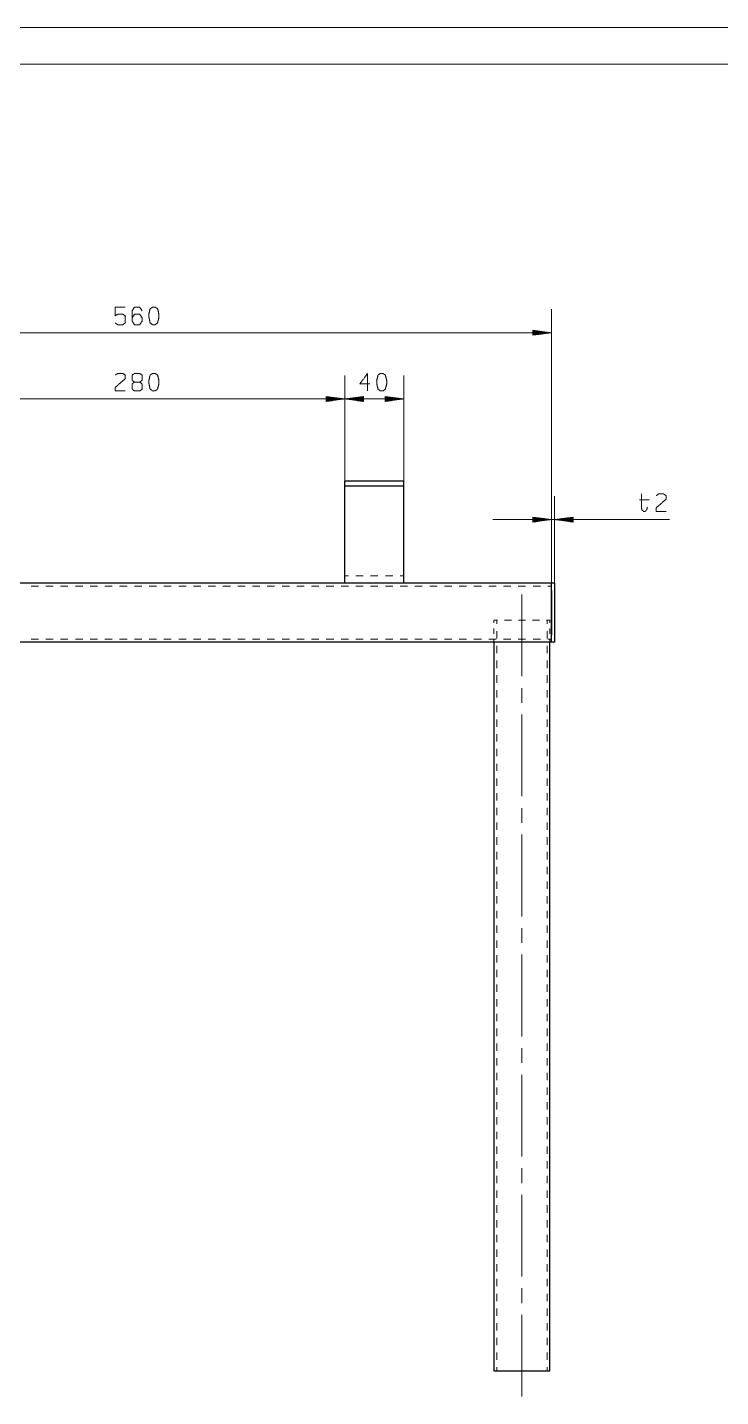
# Model space of a CAD drawing. Header units: millimetres. Extents: x 2210 to 79821, y -19430 to 2344.
# Drawn here: x 4015 to 4108.9, y 1604.4 to 1789.8 of the extents above; entities that cross this region are included whole.
import ezdxf

# ---------------------------------------------------------------- set-up
doc = ezdxf.new("R2010")
doc.units = ezdxf.units.MM
doc.layers.add('101', color=7, linetype='Continuous', true_color=0xffffff)

msp = doc.modelspace()

# ---------------------------------------------------------------- linework, layer by layer
at = {"layer": '101', "color": 133, "linetype": 'Continuous', "lineweight": 18}
for p, q in [((4320.27, 1789.82), (3900.27, 1789.82)), ((4315.27, 1784.82), (3925.27, 1784.82))]:
    msp.add_line(p, q, dxfattribs=at)
at = {"layer": '101', "color": 22, "linetype": 'Continuous', "lineweight": 18}
for p, q in [((4085.98, 1714.54), (4085.98, 1751.64)), ((4085.98, 1748.46), (3973.98, 1748.46)), ((4083.44, 1748.8), (4083.44, 1748.13)), ((4085.98, 1748.46), (4083.44, 1748.8)), ((4083.44, 1748.79), (4083.47, 1748.79)), ((4083.44, 1748.79), (4083.47, 1748.79)), ((4083.44, 1748.74), (4083.86, 1748.74)), ((4083.44, 1748.69), (4084.25, 1748.69)), ((4083.44, 1748.64), (4084.63, 1748.64)), ((4083.44, 1748.59), (4085.02, 1748.59)), ((4083.44, 1748.54), (4085.4, 1748.54)), ((4083.44, 1748.49), (4085.79, 1748.49)), ((4083.44, 1748.13), (4085.98, 1748.46)), ((4083.44, 1748.44), (4085.79, 1748.44)), ((4083.44, 1748.39), (4085.4, 1748.39)), ((4083.44, 1748.34), (4085.02, 1748.34)), ((4083.44, 1748.28), (4084.63, 1748.28)), ((4083.44, 1748.23), (4084.25, 1748.23)), ((4083.44, 1748.18), (4083.86, 1748.18)), ((4083.44, 1748.13), (4083.47, 1748.13)), ((4083.44, 1748.13), (4083.47, 1748.13)), ((4057.98, 1728.36), (4057.98, 1742.66)), ((4057.98, 1728.36), (4057.98, 1742.66)), ((4065.98, 1728.36), (4065.98, 1742.66)), ((4055.44, 1739.82), (4055.47, 1739.82)), ((4055.44, 1739.82), (4055.44, 1739.15)), ((4057.98, 1739.49), (4055.44, 1739.82)), ((4055.44, 1739.82), (4055.47, 1739.82)), ((4055.44, 1739.76), (4055.86, 1739.76)), ((4055.44, 1739.71), (4056.25, 1739.71)), ((4055.44, 1739.66), (4056.63, 1739.66)), ((4060.52, 1739.82), (4057.98, 1739.49)), ((4060.52, 1739.66), (4059.33, 1739.66)), ((4060.52, 1739.71), (4059.72, 1739.71)), ((4060.52, 1739.76), (4060.1, 1739.76)), ((4060.52, 1739.82), (4060.49, 1739.82)), ((4060.52, 1739.82), (4060.49, 1739.82)), ((4060.52, 1739.15), (4060.52, 1739.82)), ((4063.44, 1739.82), (4063.44, 1739.15)), ((4065.98, 1739.49), (4063.44, 1739.82)), ((4063.44, 1739.82), (4063.47, 1739.82)), ((4063.44, 1739.82), (4063.47, 1739.82)), ((4063.44, 1739.76), (4063.86, 1739.76)), ((4063.44, 1739.71), (4064.25, 1739.71)), ((4063.44, 1739.66), (4064.63, 1739.66)), ((4001.98, 1739.49), (4057.98, 1739.49)), ((4055.44, 1739.61), (4057.02, 1739.61)), ((4055.44, 1739.56), (4057.4, 1739.56)), ((4055.44, 1739.51), (4057.79, 1739.51)), ((4055.44, 1739.15), (4057.98, 1739.49)), ((4055.44, 1739.46), (4057.79, 1739.46)), ((4055.44, 1739.41), (4057.4, 1739.41)), ((4055.44, 1739.36), (4057.02, 1739.36)), ((4055.44, 1739.31), (4056.63, 1739.31)), ((4055.44, 1739.26), (4056.25, 1739.26)), ((4055.44, 1739.21), (4055.86, 1739.21)), ((4055.44, 1739.15), (4055.47, 1739.15)), ((4055.44, 1739.15), (4055.47, 1739.15)), ((4057.98, 1739.49), (4065.98, 1739.49)), ((4057.98, 1739.49), (4060.52, 1739.15)), ((4060.52, 1739.51), (4058.17, 1739.51)), ((4060.52, 1739.46), (4058.17, 1739.46)), ((4060.52, 1739.56), (4058.56, 1739.56)), ((4060.52, 1739.41), (4058.56, 1739.41)), ((4060.52, 1739.61), (4058.95, 1739.61)), ((4060.52, 1739.36), (4058.95, 1739.36)), ((4060.52, 1739.31), (4059.33, 1739.31)), ((4060.52, 1739.26), (4059.72, 1739.26)), ((4060.52, 1739.21), (4060.1, 1739.21)), ((4060.52, 1739.15), (4060.49, 1739.15)), ((4060.52, 1739.15), (4060.49, 1739.15)), ((4063.44, 1739.61), (4065.02, 1739.61)), ((4063.44, 1739.56), (4065.4, 1739.56)), ((4063.44, 1739.51), (4065.79, 1739.51)), ((4063.44, 1739.15), (4065.98, 1739.49)), ((4063.44, 1739.46), (4065.79, 1739.46)), ((4063.44, 1739.41), (4065.4, 1739.41)), ((4063.44, 1739.36), (4065.02, 1739.36)), ((4063.44, 1739.31), (4064.63, 1739.31)), ((4063.44, 1739.26), (4064.25, 1739.26)), ((4063.44, 1739.21), (4063.86, 1739.21)), ((4063.44, 1739.15), (4063.47, 1739.15)), ((4063.44, 1739.15), (4063.47, 1739.15)), ((4085.98, 1714.54), (4085.98, 1726.33)), ((4086.38, 1714.54), (4086.38, 1726.33)), ((4078.04, 1723.15), (4101.95, 1723.15)), ((4083.44, 1723.49), (4083.44, 1722.82)), ((4085.98, 1723.15), (4083.44, 1723.49)), ((4083.44, 1723.48), (4083.47, 1723.48)), ((4083.44, 1723.48), (4083.47, 1723.48)), ((4083.44, 1723.43), (4083.86, 1723.43)), ((4083.44, 1723.38), (4084.25, 1723.38)), ((4083.44, 1723.33), (4084.63, 1723.33)), ((4083.44, 1723.28), (4085.02, 1723.28)), ((4083.44, 1723.23), (4085.4, 1723.23)), ((4083.44, 1723.18), (4085.79, 1723.18)), ((4083.44, 1722.82), (4085.98, 1723.15)), ((4083.44, 1723.13), (4085.79, 1723.13)), ((4083.44, 1723.08), (4085.4, 1723.08)), ((4083.44, 1723.03), (4085.02, 1723.03)), ((4083.44, 1722.98), (4084.63, 1722.98)), ((4088.92, 1723.49), (4086.38, 1723.15)), ((4086.38, 1723.15), (4088.92, 1722.82)), ((4088.92, 1723.18), (4086.57, 1723.18)), ((4088.92, 1723.13), (4086.57, 1723.13)), ((4088.92, 1723.23), (4086.96, 1723.23)), ((4088.92, 1723.08), (4086.96, 1723.08)), ((4088.92, 1723.28), (4087.35, 1723.28)), ((4088.92, 1723.03), (4087.35, 1723.03)), ((4088.92, 1723.33), (4087.73, 1723.33)), ((4088.92, 1722.98), (4087.73, 1722.98)), ((4088.92, 1723.38), (4088.12, 1723.38)), ((4088.92, 1723.43), (4088.5, 1723.43)), ((4088.92, 1723.48), (4088.89, 1723.48)), ((4088.92, 1723.48), (4088.89, 1723.48)), ((4088.92, 1722.82), (4088.92, 1723.49)), ((4083.44, 1722.93), (4084.25, 1722.93)), ((4083.44, 1722.87), (4083.86, 1722.87)), ((4083.44, 1722.82), (4083.47, 1722.82)), ((4083.44, 1722.82), (4083.47, 1722.82)), ((4088.92, 1722.93), (4088.12, 1722.93)), ((4088.92, 1722.87), (4088.5, 1722.87)), ((4088.92, 1722.82), (4088.89, 1722.82)), ((4088.92, 1722.82), (4088.89, 1722.82))]:
    msp.add_line(p, q, dxfattribs=at)
at = {"layer": '101', "color": 92, "linetype": 'Continuous', "lineweight": 25}
for p, q in [((4057.98, 1727.66), (4057.98, 1728.36)), ((4065.98, 1728.36), (4057.98, 1728.36)), ((4057.98, 1725.71), (4057.98, 1727.66)), ((4065.98, 1727.66), (4057.98, 1727.66)), ((4065.98, 1727.66), (4065.98, 1728.36)), ((4065.98, 1725.71), (4065.98, 1727.66)), ((4057.98, 1715.54), (4057.98, 1724.29)), ((4065.98, 1715.54), (4065.98, 1724.29)), ((4057.98, 1714.54), (4001.98, 1714.54)), ((4065.98, 1714.54), (4057.98, 1714.54)), ((4085.98, 1714.54), (4065.98, 1714.54)), ((4085.98, 1707.14), (4085.98, 1713.94)), ((4085.98, 1706.54), (3979.68, 1706.54)), ((4078.18, 1706.53), (4078.18, 1607.84)), ((4085.78, 1607.84), (4085.78, 1706.53))]:
    msp.add_line(p, q, dxfattribs=at)
at = {"layer": '101', "color": 72, "linetype": 'Continuous', "lineweight": 18}
msp.add_line((4097.89, 1725.82), (4099.22, 1725.82), dxfattribs=at)
at = {"layer": '101', "color": 53, "linetype": 'Continuous', "lineweight": 18}
for p, q in [((4058.48, 1715.54), (4057.98, 1715.54)), ((4060.48, 1715.54), (4059.48, 1715.54)), ((4062.48, 1715.54), (4061.48, 1715.54)), ((4064.48, 1715.54), (4063.48, 1715.54)), ((4065.98, 1715.54), (4065.48, 1715.54)), ((4016.48, 1714.14), (4015.48, 1714.14)), ((4018.48, 1714.14), (4017.48, 1714.14)), ((4020.48, 1714.14), (4019.48, 1714.14)), ((4022.48, 1714.14), (4021.48, 1714.14)), ((4024.48, 1714.14), (4023.48, 1714.14)), ((4026.48, 1714.14), (4025.48, 1714.14)), ((4028.48, 1714.14), (4027.48, 1714.14)), ((4030.48, 1714.14), (4029.48, 1714.14)), ((4032.48, 1714.14), (4031.48, 1714.14)), ((4034.48, 1714.14), (4033.48, 1714.14)), ((4036.48, 1714.14), (4035.48, 1714.14)), ((4038.48, 1714.14), (4037.48, 1714.14)), ((4040.48, 1714.14), (4039.48, 1714.14)), ((4042.48, 1714.14), (4041.48, 1714.14)), ((4044.48, 1714.14), (4043.48, 1714.14)), ((4046.48, 1714.14), (4045.48, 1714.14)), ((4048.48, 1714.14), (4047.48, 1714.14)), ((4050.48, 1714.14), (4049.48, 1714.14)), ((4052.48, 1714.14), (4051.48, 1714.14)), ((4054.48, 1714.14), (4053.48, 1714.14)), ((4056.48, 1714.14), (4055.48, 1714.14)), ((4058.48, 1714.14), (4057.48, 1714.14)), ((4060.48, 1714.14), (4059.48, 1714.14)), ((4062.48, 1714.14), (4061.48, 1714.14)), ((4064.48, 1714.14), (4063.48, 1714.14)), ((4066.48, 1714.14), (4065.48, 1714.14)), ((4068.48, 1714.14), (4067.48, 1714.14)), ((4070.48, 1714.14), (4069.48, 1714.14)), ((4072.48, 1714.14), (4071.48, 1714.14)), ((4074.48, 1714.14), (4073.48, 1714.14)), ((4076.48, 1714.14), (4075.48, 1714.14)), ((4078.48, 1714.14), (4077.48, 1714.14)), ((4080.48, 1714.14), (4079.48, 1714.14)), ((4082.48, 1714.14), (4081.48, 1714.14)), ((4084.48, 1714.14), (4083.48, 1714.14)), ((4085.98, 1714.14), (4085.48, 1714.14)), ((4078.18, 1709.54), (4078.18, 1709.16)), ((4078.18, 1708.41), (4078.18, 1707.66)), ((4078.58, 1709.54), (4078.58, 1709.04)), ((4085.38, 1709.04), (4085.38, 1709.54)), ((4085.78, 1709.16), (4085.78, 1709.54)), ((4085.78, 1707.66), (4085.78, 1708.41)), ((4016.48, 1706.94), (4015.48, 1706.94)), ((4018.48, 1706.94), (4017.48, 1706.94)), ((4020.48, 1706.94), (4019.48, 1706.94)), ((4022.48, 1706.94), (4021.48, 1706.94)), ((4024.48, 1706.94), (4023.48, 1706.94)), ((4026.48, 1706.94), (4025.48, 1706.94)), ((4028.48, 1706.94), (4027.48, 1706.94)), ((4030.48, 1706.94), (4029.48, 1706.94)), ((4032.48, 1706.94), (4031.48, 1706.94)), ((4034.48, 1706.94), (4033.48, 1706.94)), ((4036.48, 1706.94), (4035.48, 1706.94)), ((4038.48, 1706.94), (4037.48, 1706.94)), ((4040.48, 1706.94), (4039.48, 1706.94)), ((4042.48, 1706.94), (4041.48, 1706.94)), ((4044.48, 1706.94), (4043.48, 1706.94)), ((4046.48, 1706.94), (4045.48, 1706.94)), ((4048.48, 1706.94), (4047.48, 1706.94)), ((4050.48, 1706.94), (4049.48, 1706.94)), ((4052.48, 1706.94), (4051.48, 1706.94)), ((4054.48, 1706.94), (4053.48, 1706.94)), ((4056.48, 1706.94), (4055.48, 1706.94)), ((4058.48, 1706.94), (4057.48, 1706.94)), ((4060.48, 1706.94), (4059.48, 1706.94)), ((4062.48, 1706.94), (4061.48, 1706.94)), ((4064.48, 1706.94), (4063.48, 1706.94)), ((4066.48, 1706.94), (4065.48, 1706.94)), ((4068.48, 1706.94), (4067.48, 1706.94)), ((4070.48, 1706.94), (4069.48, 1706.94)), ((4072.48, 1706.94), (4071.48, 1706.94)), ((4074.48, 1706.94), (4073.48, 1706.94)), ((4076.48, 1706.94), (4075.48, 1706.94)), ((4078.48, 1706.94), (4077.48, 1706.94)), ((4078.18, 1706.91), (4078.18, 1706.53)), ((4078.58, 1708.04), (4078.58, 1707.04)), ((4080.48, 1706.94), (4079.48, 1706.94)), ((4082.48, 1706.94), (4081.48, 1706.94)), ((4084.48, 1706.94), (4083.48, 1706.94)), ((4085.38, 1707.04), (4085.38, 1708.04)), ((4085.98, 1706.94), (4085.48, 1706.94)), ((4085.78, 1706.53), (4085.78, 1706.91)), ((4078.58, 1706.05), (4078.58, 1705.05)), ((4085.38, 1705.05), (4085.38, 1706.05)), ((4078.58, 1704.05), (4078.58, 1703.05)), ((4085.38, 1703.05), (4085.38, 1704.05)), ((4078.58, 1702.06), (4078.58, 1701.06)), ((4085.38, 1701.06), (4085.38, 1702.06)), ((4078.58, 1700.06), (4078.58, 1699.07)), ((4085.38, 1699.07), (4085.38, 1700.06)), ((4078.58, 1698.07), (4078.58, 1697.07)), ((4085.38, 1697.07), (4085.38, 1698.07)), ((4078.58, 1696.07), (4078.58, 1695.08)), ((4085.38, 1695.08), (4085.38, 1696.07)), ((4078.58, 1694.08), (4078.58, 1693.08)), ((4085.38, 1693.08), (4085.38, 1694.08)), ((4078.58, 1692.09), (4078.58, 1691.09)), ((4085.38, 1691.09), (4085.38, 1692.09)), ((4078.58, 1690.09), (4078.58, 1689.1)), ((4085.38, 1689.1), (4085.38, 1690.09)), ((4078.58, 1688.1), (4078.58, 1687.1)), ((4085.38, 1687.1), (4085.38, 1688.1)), ((4078.58, 1686.1), (4078.58, 1685.11)), ((4085.38, 1685.11), (4085.38, 1686.1)), ((4078.58, 1684.11), (4078.58, 1683.11)), ((4085.38, 1683.11), (4085.38, 1684.11)), ((4078.58, 1682.12), (4078.58, 1681.12)), ((4085.38, 1681.12), (4085.38, 1682.12)), ((4078.58, 1680.12), (4078.58, 1679.12)), ((4085.38, 1679.12), (4085.38, 1680.12)), ((4078.58, 1678.13), (4078.58, 1677.13)), ((4085.38, 1677.13), (4085.38, 1678.13)), ((4078.58, 1676.13), (4078.58, 1675.14)), ((4085.38, 1675.14), (4085.38, 1676.13)), ((4078.58, 1674.14), (4078.58, 1673.14)), ((4085.38, 1673.14), (4085.38, 1674.14)), ((4078.58, 1672.15), (4078.58, 1671.15)), ((4085.38, 1671.15), (4085.38, 1672.15)), ((4078.58, 1670.15), (4078.58, 1669.15)), ((4085.38, 1669.15), (4085.38, 1670.15)), ((4078.58, 1668.16), (4078.58, 1667.16)), ((4085.38, 1667.16), (4085.38, 1668.16)), ((4078.58, 1666.16), (4078.58, 1665.17)), ((4085.38, 1665.17), (4085.38, 1666.16)), ((4078.58, 1664.17), (4078.58, 1663.17)), ((4085.38, 1663.17), (4085.38, 1664.17)), ((4078.58, 1662.17), (4078.58, 1661.18)), ((4085.38, 1661.18), (4085.38, 1662.17)), ((4078.58, 1660.18), (4078.58, 1659.18)), ((4085.38, 1659.18), (4085.38, 1660.18)), ((4078.58, 1658.19), (4078.58, 1657.19)), ((4085.38, 1657.19), (4085.38, 1658.19)), ((4078.58, 1656.19), (4078.58, 1655.2)), ((4085.38, 1655.2), (4085.38, 1656.19)), ((4078.58, 1654.2), (4078.58, 1653.2)), ((4085.38, 1653.2), (4085.38, 1654.2)), ((4078.58, 1652.2), (4078.58, 1651.21)), ((4085.38, 1651.21), (4085.38, 1652.2)), ((4078.58, 1650.21), (4078.58, 1649.21)), ((4085.38, 1649.21), (4085.38, 1650.21)), ((4078.58, 1648.22), (4078.58, 1647.22)), ((4085.38, 1647.22), (4085.38, 1648.22)), ((4078.58, 1646.22), (4078.58, 1645.22)), ((4085.38, 1645.22), (4085.38, 1646.22)), ((4078.58, 1644.23), (4078.58, 1643.23)), ((4085.38, 1643.23), (4085.38, 1644.23)), ((4078.58, 1642.23), (4078.58, 1641.24)), ((4085.38, 1641.24), (4085.38, 1642.23)), ((4078.58, 1640.24), (4078.58, 1639.24)), ((4085.38, 1639.24), (4085.38, 1640.24)), ((4078.58, 1638.25), (4078.58, 1637.25)), ((4085.38, 1637.25), (4085.38, 1638.25)), ((4078.58, 1636.25), (4078.58, 1635.25)), ((4085.38, 1635.25), (4085.38, 1636.25)), ((4078.58, 1634.26), (4078.58, 1633.26)), ((4085.38, 1633.26), (4085.38, 1634.26)), ((4078.58, 1632.26), (4078.58, 1631.27)), ((4085.38, 1631.27), (4085.38, 1632.26)), ((4078.58, 1630.27), (4078.58, 1629.27)), ((4085.38, 1629.27), (4085.38, 1630.27)), ((4078.58, 1628.27), (4078.58, 1627.28)), ((4085.38, 1627.28), (4085.38, 1628.27)), ((4078.58, 1626.28), (4078.58, 1625.28)), ((4085.38, 1625.28), (4085.38, 1626.28)), ((4078.58, 1624.29), (4078.58, 1623.29)), ((4085.38, 1623.29), (4085.38, 1624.29)), ((4078.58, 1622.29), (4078.58, 1621.3)), ((4085.38, 1621.3), (4085.38, 1622.29)), ((4078.58, 1620.3), (4078.58, 1619.3)), ((4085.38, 1619.3), (4085.38, 1620.3)), ((4078.58, 1618.3), (4078.58, 1617.31)), ((4085.38, 1617.31), (4085.38, 1618.3)), ((4078.58, 1616.31), (4078.58, 1615.31)), ((4085.38, 1615.31), (4085.38, 1616.31)), ((4078.58, 1614.32), (4078.58, 1613.32)), ((4085.38, 1613.32), (4085.38, 1614.32)), ((4078.58, 1612.32), (4078.58, 1611.32)), ((4085.38, 1611.32), (4085.38, 1612.32)), ((4078.58, 1610.33), (4078.58, 1609.33)), ((4085.38, 1609.33), (4085.38, 1610.33)), ((4078.58, 1608.33), (4078.58, 1607.84)), ((4085.38, 1607.84), (4085.38, 1608.33))]:
    msp.add_line(p, q, dxfattribs=at)
at = {"layer": '101', "color": 72, "linetype": 'Continuous', "lineweight": 25}
for p, q in [((4086.38, 1714.54), (4085.98, 1714.54)), ((4085.98, 1713.54), (4085.98, 1707.54)), ((4086.38, 1713.54), (4086.38, 1707.54)), ((4086.38, 1706.54), (4085.98, 1706.54))]:
    msp.add_line(p, q, dxfattribs=at)
at = {"layer": '101', "color": 151, "linetype": 'Continuous', "lineweight": 18}
for p, q in [((4081.98, 1698.34), (4081.98, 1700.34)), ((4081.98, 1685.67), (4081.98, 1696.75)), ((4081.98, 1682.07), (4081.98, 1684.08)), ((4081.98, 1669.41), (4081.98, 1680.49)), ((4081.98, 1665.81), (4081.98, 1667.82)), ((4081.98, 1653.15), (4081.98, 1664.23)), ((4081.98, 1649.55), (4081.98, 1651.56)), ((4081.98, 1636.88), (4081.98, 1647.96)), ((4081.98, 1633.29), (4081.98, 1635.3)), ((4081.98, 1620.62), (4081.98, 1631.7)), ((4081.98, 1617.03), (4081.98, 1619.03))]:
    msp.add_line(p, q, dxfattribs=at)
at = {"layer": '101', "color": 72, "linetype": 'Continuous', "lineweight": 18}
for points, knots in [([(4026.88, 1749.78), (4027.22, 1749.55), (4027.91, 1749.55), (4028.25, 1749.78), (4028.25, 1750.73), (4027.91, 1750.98), (4027.22, 1750.98), (4026.88, 1750.75), (4026.88, 1751.93), (4028.25, 1751.93)], [0, 0, 0.062228, 0.168343, 0.230571, 0.376815, 0.441266, 0.547381, 0.609609, 0.79049, 1, 1]), ([(4029.18, 1750.5), (4029.5, 1750.98), (4030.19, 1750.98), (4030.52, 1750.5), (4030.52, 1750.03), (4030.19, 1749.55), (4029.5, 1749.55), (4029.18, 1750.03), (4029.18, 1751.45), (4029.5, 1751.93), (4030.19, 1751.93), (4030.52, 1751.45)], [0, 0, 0.076964, 0.169761, 0.248075, 0.312018, 0.390331, 0.483128, 0.560093, 0.751925, 0.82889, 0.921687, 1, 1]), ([(4032.29, 1749.55), (4032.62, 1749.8), (4032.8, 1750.5), (4032.8, 1750.98), (4032.62, 1751.7), (4032.29, 1751.93), (4031.95, 1751.93), (4031.61, 1751.7), (4031.44, 1750.98), (4031.46, 1750.5), (4031.61, 1749.8), (4031.95, 1749.55), (4032.29, 1749.55)], [0, 0, 0.067527, 0.18397, 0.260584, 0.380943, 0.446141, 0.500306, 0.565504, 0.685863, 0.76253, 0.878309, 0.945835, 1, 1]), ([(4026.9, 1742.73), (4027.22, 1742.95), (4027.91, 1742.95), (4028.25, 1742.73), (4028.25, 1742.25), (4026.88, 1741.05), (4026.9, 1740.58), (4028.25, 1740.58)], [0, 0, 0.069693, 0.192978, 0.265274, 0.350226, 0.674741, 0.759752, 1, 1]), ([(4029.5, 1741.78), (4029.18, 1742), (4029.18, 1742.73), (4029.5, 1742.95), (4030.19, 1742.95), (4030.52, 1742.73), (4030.52, 1742), (4030.19, 1741.78), (4029.5, 1741.78), (4029.16, 1741.53), (4029.16, 1740.83), (4029.5, 1740.58), (4030.19, 1740.58), (4030.52, 1740.8), (4030.52, 1741.53), (4030.19, 1741.78)], [0, 0, 0.047573, 0.136085, 0.183659, 0.267815, 0.317166, 0.405678, 0.455028, 0.539185, 0.590296, 0.675757, 0.726869, 0.811025, 0.860376, 0.948888, 1, 1]), ([(4032.29, 1740.58), (4032.62, 1740.83), (4032.8, 1741.53), (4032.8, 1742), (4032.62, 1742.73), (4032.29, 1742.95), (4031.95, 1742.95), (4031.61, 1742.73), (4031.44, 1742), (4031.46, 1741.53), (4031.61, 1740.83), (4031.95, 1740.58), (4032.29, 1740.58)], [0, 0, 0.067525, 0.183972, 0.260583, 0.380943, 0.446141, 0.500306, 0.565504, 0.685864, 0.762528, 0.87831, 0.945835, 1, 1]), ([(4061.38, 1741.53), (4060.04, 1741.53), (4061.05, 1742.95), (4061.05, 1740.58)], [0, 0, 0.24587, 0.565295, 1, 1]), ([(4063.15, 1740.58), (4063.48, 1740.83), (4063.66, 1741.53), (4063.66, 1742), (4063.48, 1742.73), (4063.15, 1742.95), (4062.81, 1742.95), (4062.48, 1742.73), (4062.3, 1742), (4062.32, 1741.53), (4062.48, 1740.83), (4062.81, 1740.58), (4063.15, 1740.58)], [0, 0, 0.067525, 0.183972, 0.260583, 0.380943, 0.446141, 0.500306, 0.565504, 0.685864, 0.762528, 0.87831, 0.945835, 1, 1]), ([(4098.97, 1724.82), (4098.88, 1724.47), (4098.69, 1724.27), (4098.44, 1724.27), (4098.23, 1724.47), (4098.16, 1724.82), (4098.16, 1726.65)], [0, 0, 0.107403, 0.190396, 0.26402, 0.35076, 0.456999, 1, 1]), ([(4100.17, 1726.4), (4100.49, 1726.62), (4101.18, 1726.62), (4101.51, 1726.4), (4101.51, 1725.92), (4100.15, 1724.72), (4100.17, 1724.25), (4101.51, 1724.25)], [0, 0, 0.069694, 0.192977, 0.265275, 0.350226, 0.674741, 0.75975, 1, 1])]:
    msp.add_open_spline(points, degree=1, knots=knots, dxfattribs=at)
at = {"layer": '101', "color": 92, "linetype": 'Continuous', "lineweight": 25}
for points in [[(4057.98, 1724.29), (4057.98, 1725.71)], [(4065.98, 1724.29), (4065.98, 1725.71)], [(4085.98, 1713.94), (4085.98, 1714.54)], [(4085.98, 1706.54), (4085.98, 1707.14)]]:
    msp.add_open_spline(points, degree=1, dxfattribs=at)
for points, knots in [([(4057.98, 1714.54), (4057.98, 1714.67), (4057.98, 1715.54)], [0, 0, 0.133966, 1, 1]), ([(4065.98, 1714.54), (4065.98, 1714.67), (4065.98, 1715.54)], [0, 0, 0.133966, 1, 1]), ([(4078.18, 1607.84), (4078.62, 1607.84), (4079.82, 1607.84), (4081.52, 1607.84), (4083.33, 1607.84), (4084.83, 1607.84), (4085.67, 1607.84), (4085.78, 1607.84)], [0, 0, 0.057271, 0.215967, 0.439732, 0.677302, 0.874255, 0.985471, 1, 1])]:
    msp.add_open_spline(points, degree=1, knots=knots, dxfattribs=at)
at = {"layer": '101', "color": 72, "linetype": 'Continuous', "lineweight": 25}
msp.add_open_spline([(4086.38, 1714.54), (4086.38, 1714.4), (4086.38, 1713.54)], degree=1, knots=[0, 0, 0.133966, 1, 1], dxfattribs=at)
at = {"layer": '101', "color": 151, "linetype": 'Continuous', "lineweight": 18}
for points, knots in [([(4081.98, 1701.93), (4081.98, 1709.84), (4081.98, 1713.01)], [0, 0, 0.713449, 1, 1]), ([(4081.98, 1604.36), (4081.98, 1605.95), (4081.98, 1615.44)], [0, 0, 0.143275, 1, 1])]:
    msp.add_open_spline(points, degree=1, knots=knots, dxfattribs=at)
at = {"layer": '101', "color": 53, "linetype": 'Continuous', "lineweight": 18}
for points, knots in [([(4078.18, 1709.54), (4078.62, 1709.54), (4078.66, 1709.54)], [0, 0, 0.916358, 1, 1]), ([(4081.51, 1709.54), (4081.52, 1709.54), (4082.46, 1709.54)], [0, 0, 0.017864, 1, 1]), ([(4085.31, 1709.54), (4085.35, 1709.54), (4085.78, 1709.54)], [0, 0, 0.083642, 1, 1])]:
    msp.add_open_spline(points, degree=1, knots=knots, dxfattribs=at)
for points in [[(4079.61, 1709.54), (4080.56, 1709.54)], [(4083.41, 1709.54), (4084.36, 1709.54)]]:
    msp.add_open_spline(points, degree=1, dxfattribs=at)
at = {"layer": '101', "color": 72, "linetype": 'Continuous', "lineweight": 25}
msp.add_open_spline([(4086.38, 1707.54), (4086.38, 1707.04), (4086.38, 1706.54)], degree=1, dxfattribs=at)

doc.saveas('drawing.dxf')
